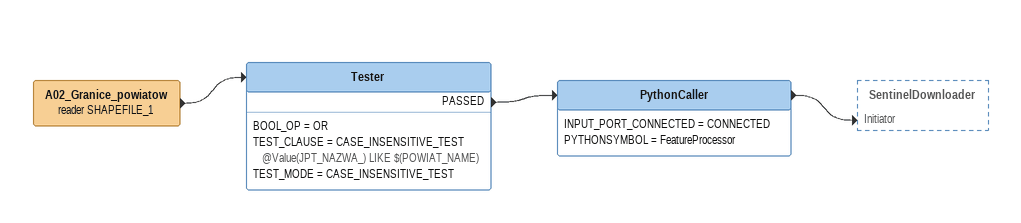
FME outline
A02_Granice_powiatow (reader SHAPEFILE_1)
    -> Tester
Tester
    BOOL_OP = OR
    TEST_CLAUSE = CASE_INSENSITIVE_TEST @Value(JPT_NAZWA_) LIKE $(POWIAT_NAME)
    TEST_MODE = CASE_INSENSITIVE_TEST
    PASSED -> PythonCaller
PythonCaller
    INPUT_PORT_CONNECTED = CONNECTED
    PYTHONSYMBOL = FeatureProcessor
    -> SentinelDownloader [Initiator]
